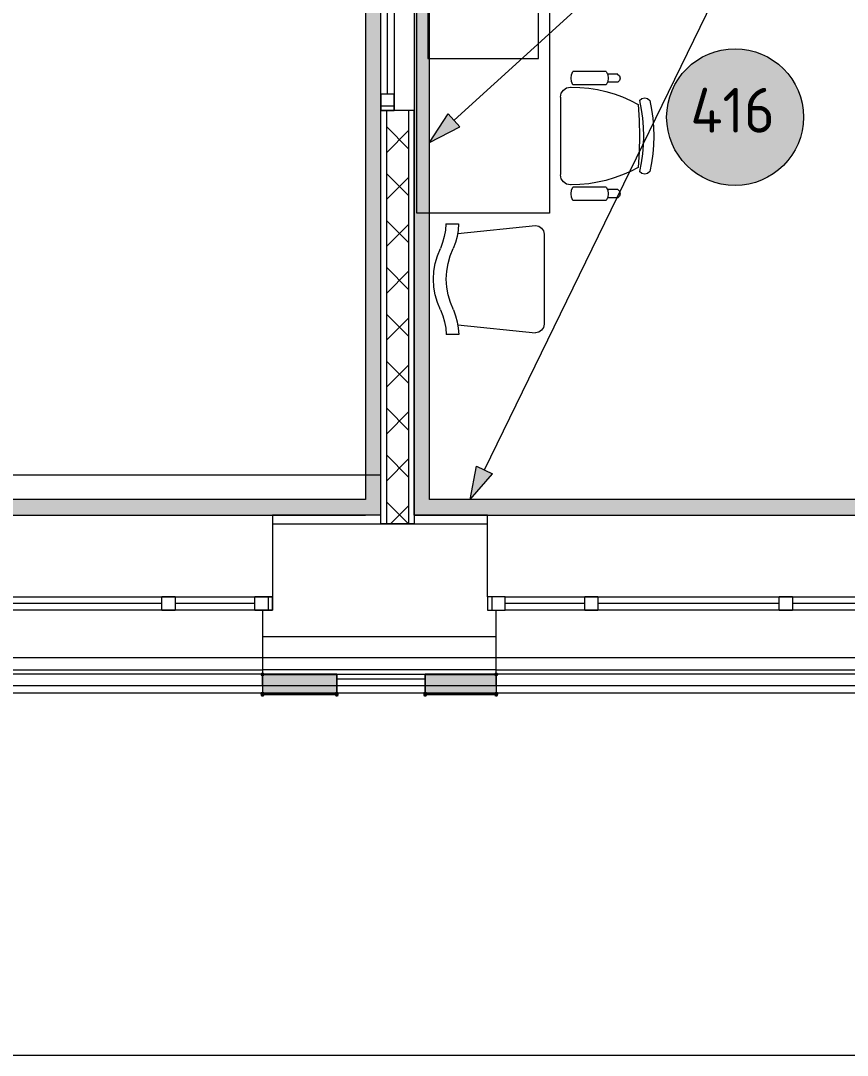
# Model space of a CAD drawing. Header units: millimetres. Extents: x 0 to 1189, y 0 to 841.
# Drawn here: x 616.4 to 653.8, y 287.87 to 334.67 of the extents above; entities that cross this region are included whole.
import ezdxf

# ---------------------------------------------------------------- set-up
doc = ezdxf.new("R2010")
doc.units = ezdxf.units.MM

msp = doc.modelspace()

# ---------------------------------------------------------------- hatches: boundary and pattern name
at = {"true_color": 0xf1d696}
h = msp.add_hatch(color=41, dxfattribs=at)
h.dxf.hatch_style = 2
h.paths.add_polyline_path([(634.90197, 313.004249), (634.201969, 313.004249), (634.201969, 369.504335), (634.90197, 369.504335)])
h = msp.add_hatch(color=41, dxfattribs=at)
h.dxf.hatch_style = 2
h.paths.add_polyline_path([(632.001966, 362.754325), (632.701967, 362.754325), (632.701967, 313.004249), (632.001966, 313.004249)])
at = {"true_color": 0xffffff}
h = msp.add_hatch(color=7, dxfattribs=at)
edge = h.paths.add_edge_path()
edge.add_arc((648.719491, 330.307775), 3.093505, 0, 360)
at = {"true_color": 0x0077b0}
h = msp.add_hatch(color=144, dxfattribs=at)
h.dxf.hatch_style = 2
h.paths.add_polyline_path([(634.90197, 329.160274), (635.737971, 330.460276), (636.275972, 329.868275)])
h = msp.add_hatch(color=144, dxfattribs=at)
h.dxf.hatch_style = 2
h.paths.add_polyline_path([(636.731973, 313.004249), (637.025973, 314.521251), (637.744974, 314.170251)])
at = {"true_color": 0xf1d696}
h = msp.add_hatch(color=41, dxfattribs=at)
h.dxf.hatch_style = 2
h.paths.add_polyline_path([(632.001966, 313.004249), (632.001966, 312.304248), (465.04971, 312.304248), (465.04971, 313.004249)])
h = msp.add_hatch(color=41, dxfattribs=at)
h.dxf.hatch_style = 2
h.paths.add_polyline_path([(632.001966, 312.304248), (632.001966, 313.004249), (632.701967, 312.304248)])
h = msp.add_hatch(color=41, dxfattribs=at)
h.dxf.hatch_style = 2
h.paths.add_polyline_path([(632.001966, 313.004249), (632.701967, 313.004249), (632.701967, 312.304248)])
h = msp.add_hatch(color=41, dxfattribs=at)
h.dxf.hatch_style = 2
h.paths.add_polyline_path([(634.90197, 313.004249), (634.90197, 312.304248), (634.201969, 312.304248)])
h = msp.add_hatch(color=41, dxfattribs=at)
h.dxf.hatch_style = 2
h.paths.add_polyline_path([(634.201969, 313.004249), (634.90197, 313.004249), (634.201969, 312.304248)])
h = msp.add_hatch(color=41, dxfattribs=at)
h.dxf.hatch_style = 2
h.paths.add_polyline_path([(654.827, 313.004249), (654.827, 312.304248), (634.90197, 312.304248), (634.90197, 313.004249)])
h = msp.add_hatch(color=7)
h.dxf.hatch_style = 2
h.paths.add_polyline_path([(627.431959, 305.104237), (627.405521, 305.167799), (627.341958, 305.194237), (627.278396, 305.167799), (627.251958, 305.104237), (627.251958, 305.094237), (627.278396, 305.030674), (627.341958, 305.004237), (627.405521, 305.030674), (627.431959, 305.094237)])
h = msp.add_hatch(color=7)
h.dxf.hatch_style = 2
h.paths.add_polyline_path([(627.251958, 305.094237), (627.278396, 305.030674), (627.341958, 305.004237), (627.405521, 305.030674), (627.431959, 305.094237), (627.431959, 305.104237), (627.405521, 305.167799), (627.341958, 305.194237), (627.278396, 305.167799), (627.251958, 305.104237)])
h = msp.add_hatch(color=7)
h.dxf.hatch_style = 2
h.paths.add_polyline_path([(637.826974, 305.094237), (637.853412, 305.030674), (637.916975, 305.004237), (637.980537, 305.030674), (638.006975, 305.094237), (638.006975, 305.104237), (637.980537, 305.167799), (637.916975, 305.194237), (637.853412, 305.167799), (637.826974, 305.104237)])
h = msp.add_hatch(color=7)
h.dxf.hatch_style = 2
h.paths.add_polyline_path([(638.006975, 305.104237), (637.980537, 305.167799), (637.916975, 305.194237), (637.853412, 305.167799), (637.826974, 305.104237), (637.826974, 305.094237), (637.853412, 305.030674), (637.916975, 305.004237), (637.980537, 305.030674), (638.006975, 305.094237)])
at = {"true_color": 0x3d3d3d}
h = msp.add_hatch(color=250, dxfattribs=at)
h.dxf.hatch_style = 2
h.paths.add_polyline_path([(627.341958, 304.232235), (627.341958, 305.094237), (630.701964, 305.094237), (630.701964, 304.232235)])
h = msp.add_hatch(color=250, dxfattribs=at)
h.dxf.hatch_style = 2
h.paths.add_polyline_path([(630.701964, 305.094237), (627.736959, 305.094237), (630.701964, 305.104237)])
h = msp.add_hatch(color=250, dxfattribs=at)
h.dxf.hatch_style = 2
h.paths.add_polyline_path([(634.70197, 305.094237), (637.916975, 305.094237), (637.916975, 304.232235), (634.70197, 304.232235)])
h = msp.add_hatch(color=7)
h.dxf.hatch_style = 2
h.paths.add_polyline_path([(627.431959, 304.232235), (627.405521, 304.295798), (627.341958, 304.322236), (627.278396, 304.295798), (627.251958, 304.232235), (627.251958, 304.219235), (627.278396, 304.155673), (627.341958, 304.129235), (627.405521, 304.155673), (627.431959, 304.219235)])
h = msp.add_hatch(color=7)
h.dxf.hatch_style = 2
h.paths.add_polyline_path([(627.251958, 304.211235), (627.278396, 304.147673), (627.341958, 304.121235), (627.405521, 304.147673), (627.431959, 304.211235), (627.405521, 304.277798), (627.341958, 304.304236), (627.278396, 304.277798)])
h = msp.add_hatch(color=7)
h.dxf.hatch_style = 2
h.paths.add_polyline_path([(627.251958, 304.188235), (627.278396, 304.124673), (627.341958, 304.098235), (627.405521, 304.124673), (627.431959, 304.188235), (627.405521, 304.255798), (627.341958, 304.282236), (627.278396, 304.255798)])
h = msp.add_hatch(color=7)
h.dxf.hatch_style = 2
h.paths.add_polyline_path([(627.251958, 304.176235), (627.278396, 304.112673), (627.341958, 304.086235), (627.405521, 304.112673), (627.431959, 304.176235), (627.431959, 304.189235), (627.405521, 304.252798), (627.341958, 304.279236), (627.278396, 304.252798), (627.251958, 304.189235)])
h = msp.add_hatch(color=7)
h.dxf.hatch_style = 2
h.paths.add_polyline_path([(627.431959, 304.189235), (627.405521, 304.252798), (627.341958, 304.279236), (627.278396, 304.252798), (627.251958, 304.189235), (627.251958, 304.176235), (627.278396, 304.112673), (627.341958, 304.086235), (627.405521, 304.112673), (627.431959, 304.176235)])
h = msp.add_hatch(color=7)
h.dxf.hatch_style = 2
h.paths.add_polyline_path([(627.431959, 304.186235), (627.405521, 304.249798), (627.341958, 304.276236), (627.278396, 304.249798), (627.251958, 304.186235), (627.251958, 304.176235), (627.278396, 304.112673), (627.341958, 304.086235), (627.405521, 304.112673), (627.431959, 304.176235)])
h = msp.add_hatch(color=250, dxfattribs=at)
h.dxf.hatch_style = 2
h.paths.add_polyline_path([(627.341958, 304.176235), (627.341958, 304.188235), (630.701964, 304.188235), (630.701964, 304.176235)])
h = msp.add_hatch(color=7)
h.dxf.hatch_style = 2
h.paths.add_polyline_path([(630.611963, 304.219235), (630.638401, 304.155673), (630.701964, 304.129235), (630.765526, 304.155673), (630.791964, 304.219235), (630.791964, 304.232235), (630.765526, 304.295798), (630.701964, 304.322236), (630.638401, 304.295798), (630.611963, 304.232235)])
h = msp.add_hatch(color=7)
h.dxf.hatch_style = 2
h.paths.add_polyline_path([(630.791964, 304.214235), (630.765526, 304.277798), (630.701964, 304.304236), (630.638401, 304.277798), (630.611963, 304.214235), (630.638401, 304.147673), (630.701964, 304.121235), (630.765526, 304.147673)])
h = msp.add_hatch(color=7)
h.dxf.hatch_style = 2
h.paths.add_polyline_path([(630.791964, 304.192235), (630.765526, 304.255798), (630.701964, 304.282236), (630.638401, 304.255798), (630.611963, 304.192235), (630.638401, 304.124673), (630.701964, 304.098235), (630.765526, 304.124673)])
h = msp.add_hatch(color=7)
h.dxf.hatch_style = 2
h.paths.add_polyline_path([(630.611963, 304.176235), (630.638401, 304.112673), (630.701964, 304.086235), (630.765526, 304.112673), (630.791964, 304.176235), (630.791964, 304.189235), (630.765526, 304.252798), (630.701964, 304.279236), (630.638401, 304.252798), (630.611963, 304.189235)])
h = msp.add_hatch(color=7)
h.dxf.hatch_style = 2
h.paths.add_polyline_path([(630.791964, 304.189235), (630.765526, 304.252798), (630.701964, 304.279236), (630.638401, 304.252798), (630.611963, 304.189235), (630.611963, 304.176235), (630.638401, 304.112673), (630.701964, 304.086235), (630.765526, 304.112673), (630.791964, 304.176235)])
h = msp.add_hatch(color=7)
h.dxf.hatch_style = 2
h.paths.add_polyline_path([(630.611963, 304.176235), (630.638401, 304.112673), (630.701964, 304.086235), (630.765526, 304.112673), (630.791964, 304.176235), (630.791964, 304.186235), (630.765526, 304.249798), (630.701964, 304.276236), (630.638401, 304.249798), (630.611963, 304.186235)])
h = msp.add_hatch(color=7)
h.dxf.hatch_style = 2
h.paths.add_polyline_path([(634.79197, 304.232235), (634.765532, 304.295798), (634.70197, 304.322236), (634.638407, 304.295798), (634.61197, 304.232235), (634.61197, 304.219235), (634.638407, 304.155673), (634.70197, 304.129235), (634.765532, 304.155673), (634.79197, 304.219235)])
h = msp.add_hatch(color=7)
h.dxf.hatch_style = 2
h.paths.add_polyline_path([(634.61197, 304.211235), (634.638407, 304.147673), (634.70197, 304.121235), (634.765532, 304.147673), (634.79197, 304.211235), (634.765532, 304.277798), (634.70197, 304.304236), (634.638407, 304.277798)])
h = msp.add_hatch(color=7)
h.dxf.hatch_style = 2
h.paths.add_polyline_path([(634.61197, 304.188235), (634.638407, 304.124673), (634.70197, 304.098235), (634.765532, 304.124673), (634.79197, 304.188235), (634.765532, 304.255798), (634.70197, 304.282236), (634.638407, 304.255798)])
h = msp.add_hatch(color=7)
h.dxf.hatch_style = 2
h.paths.add_polyline_path([(634.61197, 304.176235), (634.638407, 304.112673), (634.70197, 304.086235), (634.765532, 304.112673), (634.79197, 304.176235), (634.79197, 304.189235), (634.765532, 304.252798), (634.70197, 304.279236), (634.638407, 304.252798), (634.61197, 304.189235)])
h = msp.add_hatch(color=7)
h.dxf.hatch_style = 2
h.paths.add_polyline_path([(634.79197, 304.189235), (634.765532, 304.252798), (634.70197, 304.279236), (634.638407, 304.252798), (634.61197, 304.189235), (634.61197, 304.176235), (634.638407, 304.112673), (634.70197, 304.086235), (634.765532, 304.112673), (634.79197, 304.176235)])
h = msp.add_hatch(color=7)
h.dxf.hatch_style = 2
h.paths.add_polyline_path([(634.79197, 304.186235), (634.765532, 304.249798), (634.70197, 304.276236), (634.638407, 304.249798), (634.61197, 304.186235), (634.61197, 304.176235), (634.638407, 304.112673), (634.70197, 304.086235), (634.765532, 304.112673), (634.79197, 304.176235)])
h = msp.add_hatch(color=250, dxfattribs=at)
h.dxf.hatch_style = 2
h.paths.add_polyline_path([(637.916975, 304.214235), (634.70197, 304.214235)])
h = msp.add_hatch(color=250, dxfattribs=at)
h.dxf.hatch_style = 2
h.paths.add_polyline_path([(634.70197, 304.176235), (634.70197, 304.188235), (637.916975, 304.188235), (637.916975, 304.176235)])
h = msp.add_hatch(color=7)
h.dxf.hatch_style = 2
h.paths.add_polyline_path([(637.826974, 304.219235), (637.853412, 304.155673), (637.916975, 304.129235), (637.980537, 304.155673), (638.006975, 304.219235), (638.006975, 304.232235), (637.980537, 304.295798), (637.916975, 304.322236), (637.853412, 304.295798), (637.826974, 304.232235)])
h = msp.add_hatch(color=7)
h.dxf.hatch_style = 2
h.paths.add_polyline_path([(638.006975, 304.214235), (637.980537, 304.277798), (637.916975, 304.304236), (637.853412, 304.277798), (637.826974, 304.214235), (637.853412, 304.147673), (637.916975, 304.121235), (637.980537, 304.147673)])
h = msp.add_hatch(color=7)
h.dxf.hatch_style = 2
h.paths.add_polyline_path([(638.006975, 304.192235), (637.980537, 304.255798), (637.916975, 304.282236), (637.853412, 304.255798), (637.826974, 304.192235), (637.853412, 304.124673), (637.916975, 304.098235), (637.980537, 304.124673)])
h = msp.add_hatch(color=7)
h.dxf.hatch_style = 2
h.paths.add_polyline_path([(637.826974, 304.176235), (637.853412, 304.112673), (637.916975, 304.086235), (637.980537, 304.112673), (638.006975, 304.176235), (638.006975, 304.189235), (637.980537, 304.252798), (637.916975, 304.279236), (637.853412, 304.252798), (637.826974, 304.189235)])
h = msp.add_hatch(color=7)
h.dxf.hatch_style = 2
h.paths.add_polyline_path([(638.006975, 304.189235), (637.980537, 304.252798), (637.916975, 304.279236), (637.853412, 304.252798), (637.826974, 304.189235), (637.826974, 304.176235), (637.853412, 304.112673), (637.916975, 304.086235), (637.980537, 304.112673), (638.006975, 304.176235)])
h = msp.add_hatch(color=7)
h.dxf.hatch_style = 2
h.paths.add_polyline_path([(637.826974, 304.176235), (637.853412, 304.112673), (637.916975, 304.086235), (637.980537, 304.112673), (638.006975, 304.176235), (638.006975, 304.186235), (637.980537, 304.249798), (637.916975, 304.276236), (637.853412, 304.249798), (637.826974, 304.186235)])

# ---------------------------------------------------------------- linework, layer by layer
at = {"color": 7, "lineweight": 0}
for points in [[(634.201969, 369.504335), (634.201969, 312.304248)], [(634.90197, 313.004249), (634.90197, 369.504335)], [(632.701967, 312.304248), (632.701967, 363.454326)], [(632.001966, 362.754325), (632.001966, 313.004249)], [(634.201969, 345.604299), (634.201969, 330.604276)], [(632.701967, 331.364277), (632.701967, 337.724287)], [(633.001967, 331.364277), (633.001967, 337.724287)], [(633.301968, 337.724287), (633.301968, 331.364277)], [(645.625986, 330.308275), (645.641958, 330.624481), (645.688834, 330.931561), (645.76506, 331.22796), (645.86908, 331.512121), (645.999339, 331.782489), (646.15428, 332.037508), (646.332348, 332.275624), (646.531988, 332.495279), (646.751643, 332.694918), (646.989758, 332.872986), (647.244777, 333.027927), (647.515146, 333.158186), (647.799307, 333.262206), (648.095705, 333.338432), (648.402785, 333.385309), (648.718991, 333.40128), (649.035373, 333.385309), (649.342607, 333.338432), (649.639139, 333.262206), (649.923415, 333.158186), (650.19388, 333.027927), (650.44898, 332.872986), (650.687161, 332.694918), (650.906869, 332.495279), (651.10655, 332.275624), (651.284649, 332.037508), (651.439613, 331.782489), (651.569886, 331.512121), (651.673915, 331.22796), (651.750146, 330.931561), (651.797024, 330.624481), (651.812996, 330.308275)], [(632.701967, 331.364277), (633.301968, 331.364277)], [(632.701967, 330.604276), (632.701967, 331.364277)], [(632.701967, 331.364277), (632.701967, 330.604276)], [(633.301968, 331.364277), (633.301968, 330.604276)], [(633.301968, 330.604276), (633.301968, 331.364277)], [(633.301968, 330.804276), (632.701967, 330.804276)], [(632.701967, 312.304248), (632.701967, 330.604276)], [(633.301968, 330.604276), (632.701967, 330.604276)], [(632.701967, 330.604276), (633.301968, 330.604276)], [(632.951967, 330.604276), (632.951967, 311.904247)], [(634.201969, 330.604276), (633.301968, 330.604276)], [(633.951969, 330.604276), (633.951969, 311.904247)], [(634.201969, 312.304248), (634.201969, 330.604276)], [(651.812996, 330.308275), (651.797024, 329.991893), (651.750146, 329.684659), (651.673915, 329.388127), (651.569886, 329.103852), (651.439613, 328.833387), (651.284649, 328.578286), (651.10655, 328.340105), (650.906869, 328.120397), (650.687161, 327.920716), (650.44898, 327.742617), (650.19388, 327.587654), (649.923415, 327.45738), (649.639139, 327.353351), (649.342607, 327.27712), (649.035373, 327.230242), (648.718991, 327.214271), (648.402785, 327.230242), (648.095705, 327.27712), (647.799307, 327.353351), (647.515146, 327.45738), (647.244777, 327.587654), (646.989758, 327.742617), (646.751643, 327.920716), (646.531988, 328.120397), (646.332348, 328.340105), (646.15428, 328.578286), (645.999339, 328.833387), (645.86908, 329.103852), (645.76506, 329.388127), (645.688834, 329.684659), (645.641958, 329.991893), (645.625986, 330.308275)], [(633.951969, 328.877273), (632.951967, 329.877275)], [(632.951967, 328.697273), (633.951969, 329.697274)], [(633.951969, 326.75627), (632.951967, 327.756271)], [(632.951967, 326.57527), (633.951969, 327.575271)], [(633.951969, 324.635267), (632.951967, 325.635268)], [(632.951967, 324.454266), (633.951969, 325.454268)], [(633.951969, 322.513263), (632.951967, 323.513265)], [(632.951967, 322.333263), (633.951969, 323.333265)], [(633.951969, 320.39226), (632.951967, 321.392262)], [(632.951967, 320.21126), (633.951969, 321.211261)], [(633.951969, 318.271257), (632.951967, 319.271258)], [(632.951967, 318.090257), (633.951969, 319.090258)], [(633.951969, 316.149254), (632.951967, 317.149255)], [(632.951967, 315.969253), (633.951969, 316.969255)], [(633.951969, 314.02825), (632.951967, 315.028252)], [(632.951967, 313.84725), (633.951969, 314.847252)], [(632.701967, 314.104251), (464.349709, 314.104251)], [(632.001966, 313.004249), (465.04971, 313.004249)], [(633.951969, 311.907247), (632.951967, 312.907249)], [(633.129967, 311.904247), (633.951969, 312.726248)], [(654.827, 313.004249), (634.90197, 313.004249)], [(465.04971, 312.304248), (632.001966, 312.304248)], [(632.701967, 312.304248), (627.791959, 312.304248)], [(627.791959, 312.304248), (627.791959, 311.904247)], [(632.701967, 312.304248), (632.001966, 312.304248)], [(632.701967, 311.904247), (632.701967, 312.304248)], [(637.516974, 312.304248), (634.201969, 312.304248)], [(634.201969, 312.304248), (634.201969, 311.904247)], [(634.201969, 312.304248), (634.90197, 312.304248)], [(634.90197, 312.304248), (655.527001, 312.304248)], [(637.516974, 311.904247), (637.516974, 312.304248)], [(637.516974, 312.304248), (655.527001, 312.304248)], [(627.791959, 311.904247), (637.516974, 311.904247)], [(627.791959, 311.904247), (627.791959, 308.604242)], [(634.201969, 311.904247), (632.701967, 311.904247)], [(637.516974, 308.604242), (637.516974, 311.904247)], [(614.591939, 308.604242), (622.791951, 308.604242)], [(622.791951, 308.004241), (622.791951, 308.604242)], [(622.791951, 308.604242), (623.391952, 308.604242)], [(623.391952, 308.604242), (622.791951, 308.604242)], [(623.391952, 308.604242), (623.391952, 308.004241)], [(623.391952, 308.604242), (626.991958, 308.604242)], [(626.991958, 308.004241), (626.991958, 308.604242)], [(626.991958, 308.604242), (627.791959, 308.604242)], [(627.791959, 308.604242), (626.991958, 308.604242)], [(627.591959, 308.604242), (627.591959, 308.004241)], [(627.791959, 308.604242), (627.791959, 308.004241)], [(627.791959, 308.004241), (627.791959, 308.604242)], [(638.316975, 308.604242), (637.516974, 308.604242)], [(637.516974, 308.604242), (637.516974, 308.004241)], [(638.316975, 308.604242), (637.516974, 308.604242)], [(637.516974, 308.604242), (637.516974, 308.004241)], [(637.716974, 308.604242), (637.716974, 308.004241)], [(638.316975, 308.004241), (638.316975, 308.604242)], [(638.316975, 308.604242), (641.916981, 308.604242)], [(641.916981, 308.004241), (641.916981, 308.604242)], [(641.916981, 308.604242), (642.516982, 308.604242)], [(642.516982, 308.604242), (641.916981, 308.604242)], [(642.516982, 308.604242), (642.516982, 308.004241)], [(642.516982, 308.604242), (650.716994, 308.604242)], [(650.716994, 308.004241), (650.716994, 308.604242)], [(650.716994, 308.604242), (651.316995, 308.604242)], [(651.316995, 308.604242), (650.716994, 308.604242)], [(651.316995, 308.604242), (651.316995, 308.004241)], [(651.316995, 308.604242), (654.917001, 308.604242)], [(622.791951, 308.304242), (614.591939, 308.304242)], [(622.791951, 308.004241), (614.591939, 308.004241)], [(623.391952, 308.004241), (622.791951, 308.004241)], [(622.791951, 308.004241), (623.391952, 308.004241)], [(626.991958, 308.304242), (623.391952, 308.304242)], [(626.991958, 308.004241), (623.391952, 308.004241)], [(627.791959, 308.004241), (626.991958, 308.004241)], [(626.991958, 308.004241), (627.791959, 308.004241)], [(627.341958, 308.004241), (627.341958, 306.804239)], [(637.516974, 308.004241), (638.316975, 308.004241)], [(637.516974, 308.004241), (638.316975, 308.004241)], [(637.916975, 306.804239), (637.916975, 308.004241)], [(641.916981, 308.304242), (638.316975, 308.304242)], [(641.916981, 308.004241), (638.316975, 308.004241)], [(642.516982, 308.004241), (641.916981, 308.004241)], [(641.916981, 308.004241), (642.516982, 308.004241)], [(650.716994, 308.304242), (642.516982, 308.304242)], [(650.716994, 308.004241), (642.516982, 308.004241)], [(651.316995, 308.004241), (650.716994, 308.004241)], [(650.716994, 308.004241), (651.316995, 308.004241)], [(654.917001, 308.304242), (651.316995, 308.304242)], [(654.917001, 308.004241), (651.316995, 308.004241)], [(627.341958, 306.804239), (627.341958, 305.104237)], [(637.916975, 306.804239), (627.341958, 306.804239)], [(637.916975, 305.104237), (637.916975, 306.804239)], [(202.529309, 305.871238), (808.382235, 305.871238)], [(609.991932, 305.304237), (627.341958, 305.304237)], [(637.916975, 305.304237), (627.341958, 305.304237)], [(637.916975, 305.304237), (655.267001, 305.304237)], [(627.341958, 305.104237), (609.991932, 305.104237)], [(627.341958, 305.104237), (637.916975, 305.104237)], [(630.701964, 305.104237), (627.341958, 305.104237)], [(627.341958, 305.094237), (630.701964, 305.094237)], [(627.341958, 305.094237), (627.341958, 304.604236)], [(627.341958, 304.604236), (627.341958, 305.094237)], [(630.701964, 305.094237), (627.341958, 305.094237)], [(630.701964, 305.094237), (627.341958, 305.094237)], [(630.701964, 305.104237), (630.701964, 304.904237)], [(630.701964, 304.904237), (630.701964, 305.094237)], [(630.701964, 304.904237), (634.70197, 304.904237)], [(630.701964, 304.904237), (630.701964, 304.176235)], [(630.701964, 304.189235), (630.701964, 304.904237)], [(637.916975, 305.104237), (634.70197, 305.104237)], [(634.70197, 304.904237), (634.70197, 305.094237)], [(634.70197, 305.094237), (637.916975, 305.094237)], [(634.70197, 305.094237), (634.70197, 304.904237)], [(637.916975, 305.094237), (634.70197, 305.094237)], [(637.916975, 305.094237), (634.70197, 305.094237)], [(634.70197, 304.904237), (634.70197, 304.189235)], [(634.70197, 304.176235), (634.70197, 304.904237)], [(655.267001, 305.104237), (637.916975, 305.104237)], [(637.916975, 305.104237), (638.008975, 305.104237)], [(637.916975, 305.094237), (637.916975, 304.604236)], [(637.916975, 304.604236), (637.916975, 305.094237)], [(382.359584, 304.604236), (694.369061, 304.604236)], [(660.743009, 304.254236), (602.701921, 304.254236)], [(627.341958, 304.604236), (627.341958, 304.254236)], [(627.341958, 304.254236), (627.341958, 304.189235)], [(627.341958, 304.176235), (627.341958, 304.254236)], [(627.341958, 304.189235), (627.341958, 304.232235)], [(630.701964, 304.232235), (627.341958, 304.232235)], [(627.341958, 304.219235), (627.341958, 304.189235)], [(627.341958, 304.189235), (627.341958, 304.219235)], [(627.341958, 304.219235), (627.341958, 304.189235)], [(630.701964, 304.219235), (627.341958, 304.219235)], [(630.701964, 304.214235), (627.341958, 304.214235)], [(627.341958, 304.192235), (627.341958, 304.211235)], [(627.341958, 304.211235), (627.341958, 304.192235)], [(630.701964, 304.211235), (627.341958, 304.211235)], [(630.701964, 304.192235), (627.341958, 304.192235)], [(630.701964, 304.189235), (627.341958, 304.189235)], [(630.701964, 304.188235), (627.341958, 304.188235)], [(630.701964, 304.186235), (627.341958, 304.186235)], [(630.701964, 304.176235), (627.341958, 304.176235)], [(630.701964, 304.176235), (627.341958, 304.176235)], [(630.701964, 304.232235), (630.701964, 304.189235)], [(630.701964, 304.189235), (630.701964, 304.219235)], [(630.701964, 304.219235), (630.701964, 304.189235)], [(630.701964, 304.189235), (630.701964, 304.219235)], [(630.701964, 304.192235), (630.701964, 304.211235)], [(630.701964, 304.211235), (630.701964, 304.192235)], [(634.70197, 304.189235), (634.70197, 304.232235)], [(637.916975, 304.232235), (634.70197, 304.232235)], [(634.70197, 304.219235), (634.70197, 304.189235)], [(634.70197, 304.189235), (634.70197, 304.219235)], [(634.70197, 304.219235), (634.70197, 304.189235)], [(637.916975, 304.219235), (634.70197, 304.219235)], [(637.916975, 304.214235), (634.70197, 304.214235)], [(634.70197, 304.192235), (634.70197, 304.211235)], [(634.70197, 304.211235), (634.70197, 304.192235)], [(637.916975, 304.211235), (634.70197, 304.211235)], [(637.916975, 304.192235), (634.70197, 304.192235)], [(637.916975, 304.189235), (634.70197, 304.189235)], [(637.916975, 304.188235), (634.70197, 304.188235)], [(637.916975, 304.186235), (634.70197, 304.186235)], [(637.916975, 304.176235), (634.70197, 304.176235)], [(637.916975, 304.176235), (634.70197, 304.176235)], [(637.916975, 304.604236), (637.916975, 304.254236)], [(637.916975, 304.254236), (637.916975, 304.176235)], [(637.916975, 304.189235), (637.916975, 304.254236)], [(637.916975, 304.232235), (637.916975, 304.189235)], [(637.916975, 304.189235), (637.916975, 304.219235)], [(637.916975, 304.219235), (637.916975, 304.189235)], [(637.916975, 304.189235), (637.916975, 304.219235)], [(637.916975, 304.192235), (637.916975, 304.211235)], [(637.916975, 304.211235), (637.916975, 304.192235)], [(202.529309, 287.87121), (808.382235, 287.87121)]]:
    msp.add_lwpolyline(points, dxfattribs=at)
at = {"color": 144, "lineweight": 0, "true_color": 0x0077b0}
for points in [[(636.006972, 330.164275), (652.304997, 344.973298)], [(637.384974, 314.346251), (652.304997, 344.973298)], [(634.90197, 329.160274), (635.737971, 330.460276)], [(635.737971, 330.460276), (636.275972, 329.868275)], [(634.90197, 329.160274), (636.275972, 329.868275)], [(636.731973, 313.004249), (637.025973, 314.521251)], [(637.025973, 314.521251), (637.744974, 314.170251)], [(636.731973, 313.004249), (637.744974, 314.170251)]]:
    msp.add_lwpolyline(points, dxfattribs=at)
at = {"color": 253, "lineweight": 0, "true_color": 0x999999}
for points in [[(634.321969, 325.954269), (634.321969, 337.954287)], [(640.321978, 337.954287), (640.321978, 325.954269)], [(634.82197, 337.454286), (634.82197, 332.954279)], [(639.821978, 332.954279), (639.821978, 337.454286)], [(634.82197, 332.954279), (639.821978, 332.954279)], [(641.38498, 331.768278), (641.322355, 331.913153), (641.30098, 332.069278), (641.322355, 332.225403), (641.38498, 332.370278)], [(642.896982, 332.370278), (641.38498, 332.370278)], [(642.896982, 332.370278), (642.958732, 332.225403), (642.979982, 332.069278), (642.958732, 331.913153), (642.896982, 331.768278)], [(643.409983, 331.883278), (642.952982, 331.883278)], [(643.410983, 332.250278), (642.954982, 332.250278)], [(643.408983, 332.250278), (643.494983, 332.175528), (643.526983, 332.066278), (643.495108, 331.957528), (643.409983, 331.883278)], [(640.821979, 331.205277), (640.85776, 331.388105), (640.955229, 331.532402), (641.099573, 331.629637), (641.27598, 331.665277), (641.29398, 331.665277)], [(641.29398, 331.665277), (641.30698, 331.665277), (641.704568, 331.652623), (642.099309, 331.614855), (642.490042, 331.552267), (642.875607, 331.465152), (643.254844, 331.353802), (643.626593, 331.218511), (643.989693, 331.059571), (644.342984, 330.877276)], [(642.896982, 331.768278), (641.38498, 331.768278)], [(640.821979, 331.205277), (640.821979, 327.703271)], [(644.342984, 330.877276), (644.386609, 330.16265), (644.400984, 329.447274), (644.386734, 328.739398), (644.343984, 328.032272)], [(644.400984, 331.052276), (644.502485, 331.142652), (644.633985, 331.175277), (644.76536, 331.142652), (644.865985, 331.052276)], [(644.400984, 331.052276), (644.477266, 330.655104), (644.531985, 330.25465), (644.564954, 329.851759), (644.575985, 329.447274), (644.564954, 329.042789), (644.531985, 328.639898), (644.477266, 328.239444), (644.400984, 327.842272)], [(644.865985, 331.052276), (644.94211, 330.655104), (644.996485, 330.25465), (645.02911, 329.851759), (645.039985, 329.447274), (645.02911, 329.042789), (644.996485, 328.639898), (644.94211, 328.239444), (644.865985, 327.842272)], [(641.29398, 327.244271), (641.27598, 327.243271), (641.099573, 327.279052), (640.955229, 327.376521), (640.85776, 327.520865), (640.821979, 327.697271)], [(644.343984, 328.032272), (643.99065, 327.849977), (643.627436, 327.691037), (643.255528, 327.555746), (642.876107, 327.444396), (642.490359, 327.357281), (642.099465, 327.294693), (641.704611, 327.256925), (641.30698, 327.244271), (641.29398, 327.244271)], [(644.865985, 327.842272), (644.76536, 327.751896), (644.633985, 327.719271), (644.502485, 327.751896), (644.400984, 327.842272)], [(641.38498, 326.53827), (641.322355, 326.683145), (641.30098, 326.83927), (641.322355, 326.995395), (641.38498, 327.14027)], [(642.896982, 327.14027), (641.38498, 327.14027)], [(642.896982, 327.14027), (642.958732, 326.995395), (642.979982, 326.83927), (642.958732, 326.683145), (642.896982, 326.53827)], [(643.409983, 327.02627), (642.952982, 327.02627)], [(643.410983, 326.65827), (642.954982, 326.65827)], [(643.409983, 327.02627), (643.495983, 326.95152), (643.527983, 326.84227), (643.496108, 326.73302), (643.410983, 326.65827)], [(642.896982, 326.53827), (641.38498, 326.53827)], [(640.321978, 325.954269), (634.321969, 325.954269)], [(635.636971, 325.473268), (635.615143, 325.188783), (635.566596, 324.908142), (635.491987, 324.633314), (635.391971, 324.366266)], [(635.641971, 325.473268), (636.216972, 325.473268)], [(636.216972, 325.473268), (636.194347, 325.189658), (636.146222, 324.909892), (636.072972, 324.635564), (635.974972, 324.368266)], [(636.177972, 325.048267), (639.690977, 325.404268)], [(639.690977, 325.404268), (639.844665, 325.37319), (639.970228, 325.288393), (640.054915, 325.162533), (640.085978, 325.008267)], [(640.085978, 325.008267), (640.085978, 320.948261)], [(635.07697, 322.979264), (635.097673, 323.338343), (635.157845, 323.69189), (635.25683, 324.036625), (635.393971, 324.369266)], [(635.657971, 322.978264), (635.678674, 323.337343), (635.738846, 323.69089), (635.837831, 324.035625), (635.974972, 324.368266)], [(635.393971, 321.586262), (635.25683, 321.919653), (635.157845, 322.265138), (635.097673, 322.619435), (635.07697, 322.979264)], [(635.982972, 321.585262), (635.84655, 321.919075), (635.746596, 322.264513), (635.683581, 322.618576), (635.657971, 322.978264)], [(635.394971, 321.585262), (635.499315, 321.318777), (635.577971, 321.044136), (635.630377, 320.763308), (635.655971, 320.47826)], [(635.979972, 321.585262), (636.077987, 321.318387), (636.151347, 321.044011), (636.199769, 320.764011), (636.222972, 320.48026)], [(636.177972, 320.908261), (639.690977, 320.55226)], [(640.085978, 320.948261), (640.054915, 320.793995), (639.970228, 320.668136), (639.844665, 320.583339), (639.690977, 320.55226)], [(636.222972, 320.48026), (635.644971, 320.48026)]]:
    msp.add_lwpolyline(points, dxfattribs=at)

# ---------------------------------------------------------------- texts
at = {"color": 7, "insert": (646.699475, 331.629555), "char_height": 2.026853, "attachment_point": 1}
msp.add_mtext('{\\fGOSTCommon|b0|i0|c0;416}', dxfattribs=at)

doc.saveas('drawing.dxf')
